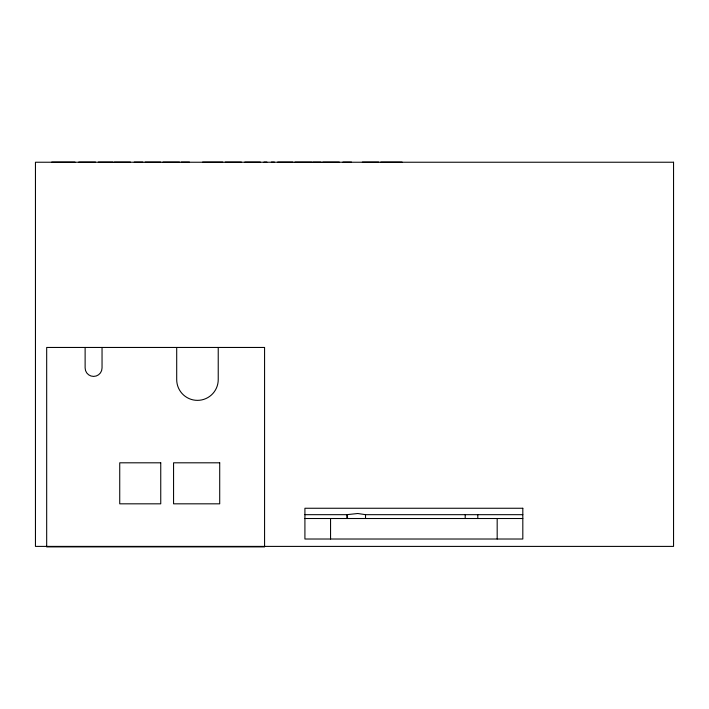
<?xml version="1.0" encoding="UTF-8"?>
<svg xmlns="http://www.w3.org/2000/svg" width="709" height="709" viewBox="0 0 709 709"><rect width="100%" height="100%" fill="white"/><g stroke="black" fill="none" stroke-linecap="round" stroke-linejoin="round"><path stroke-width="1.06" d="M304.914 514.672L346.834 514.672L357.788 513.511L365.516 514.672L522.817 514.672M51.73 162.113L74.986 162.113M78.761 162.113L95.493 162.113M98.338 162.113L112.997 162.113M114.317 162.113L130.474 162.113M134.205 162.113L142.81 162.113M145.159 162.113L160.73 162.113M162.99 162.113L179.474 162.113M181.212 162.113L189.436 162.113M202.597 162.113L222.75 162.113M225.24 162.113L241.388 162.113M244.809 162.113L260.38 162.113M263.934 162.113L266.912 162.113M271.37 162.113L274.392 162.113M277.68 162.113L292.817 162.113M294.971 162.113L311.694 162.113M312.802 162.113L321.026 162.113M322.799 162.113L339.283 162.113M342.899 162.113L351.504 162.113M362.352 162.113L378.703 162.113M380.795 162.113L402.1 162.113M304.914 518.509L522.817 518.509M497.177 518.509L497.177 539.017M477.813 514.672L477.813 518.509M465.201 514.672L465.201 518.509M365.516 514.672L365.516 518.509M347.499 514.61L347.499 518.509M346.834 514.672L346.834 518.509M330.554 518.509L330.554 539.017M218.23 347.454L218.23 379.599A20.765 20.765 0 0 1 197.465 400.363A20.765 20.765 0 0 1 176.701 379.599L176.701 347.454M102.043 347.454L102.043 367.962A8.464 8.464 0 0 1 93.588 376.417A8.464 8.464 0 0 1 85.124 367.962L85.124 347.454M673.55 162.237L35.45 162.237L35.45 546.4L673.55 546.4L673.55 162.237M264.572 347.454L46.679 347.454L46.679 546.887L264.572 546.887L264.572 347.454M160.748 462.809L119.732 462.809L119.732 503.824L160.748 503.824L160.748 462.809M219.71 462.809L173.563 462.809L173.563 503.824L219.71 503.824L219.71 462.809M522.817 508.256L304.914 508.256L304.914 539.017L522.817 539.017L522.817 508.256"/></g></svg>
